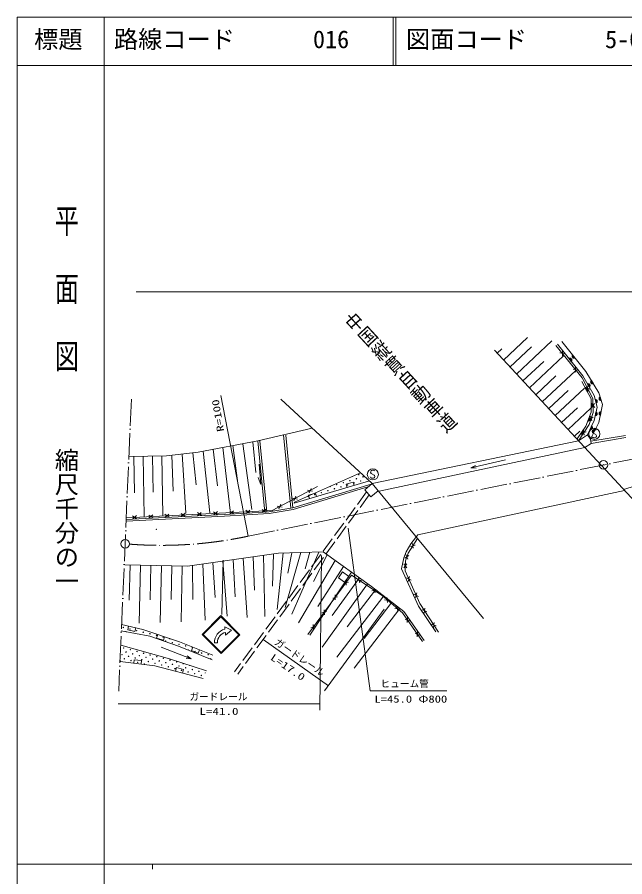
# Model space of a CAD drawing. Units: millimetres, scale not verified. Extents: x 27877 to 667877, y 22695 to 382695.
# Drawn here: x 27877 to 153484, y 205104 to 382695 of the extents above; entities that cross this region are included whole.
import ezdxf
from ezdxf.enums import TextEntityAlignment as Align

# ---------------------------------------------------------------- set-up
doc = ezdxf.new("R2010")
doc.units = ezdxf.units.MM
doc.header["$LTSCALE"] = 1000
doc.linetypes.add('USER3', pattern=[7.000001, 5.508197, -0.688525, 0.114754, -0.688525])
doc.linetypes.add('USER4', pattern=[4, 3.2, -0.8])
doc.layers.add('S-SUV', color=7, linetype='Continuous', lineweight=13)
doc.styles.add('@ＭＳ ゴシック', font='')
doc.styles.add('ＭＳ ゴシック', font='')
doc.styles.get('@ＭＳ ゴシック').set_extended_font_data('@MS Gothic')
doc.styles.get('ＭＳ ゴシック').set_extended_font_data('MS Gothic')

# ---------------------------------------------------------------- blocks, each defined once
blk = doc.blocks.new('BUHIN98')
at = {"color": 7, "linetype": 'Continuous', "lineweight": 13}
for p, q in [((484, 173), (-484, -173)), ((-272, 436), (272, -436))]:
    blk.add_line(p, q, dxfattribs=at)
blk = doc.blocks.new('BUHIN99')
at = {"color": 7, "linetype": 'Continuous', "lineweight": 13}
for p, q in [((-430, 281), (430, -281)), ((366, 360), (-366, -360))]:
    blk.add_line(p, q, dxfattribs=at)
blk = doc.blocks.new('BUHIN100')
at = {"color": 7, "linetype": 'Continuous', "lineweight": 13}
for p, q in [((-509, 66), (509, -66)), ((173, 484), (-173, -484))]:
    blk.add_line(p, q, dxfattribs=at)
blk = doc.blocks.new('BUHIN101')
at = {"color": 7, "linetype": 'Continuous', "lineweight": 13}
for p, q in [((491, -150), (-491, 150)), ((42, 512), (-42, -512))]:
    blk.add_line(p, q, dxfattribs=at)
blk = doc.blocks.new('BUHIN102')
at = {"color": 7, "linetype": 'Continuous', "lineweight": 13}
for p, q in [((471, -205), (-471, 205)), ((99, 504), (-99, -504))]:
    blk.add_line(p, q, dxfattribs=at)
blk = doc.blocks.new('BUHIN103')
at = {"color": 7, "linetype": 'Continuous', "lineweight": 13}
for p, q in [((404, -317), (-404, 317)), ((223, 463), (-223, -463))]:
    blk.add_line(p, q, dxfattribs=at)
blk = doc.blocks.new('BUHIN104')
at = {"color": 7, "linetype": 'Continuous', "lineweight": 13}
for p, q in [((-392, 332), (392, -332)), ((-241, -454), (241, 454))]:
    blk.add_line(p, q, dxfattribs=at)
blk = doc.blocks.new('BUHIN105')
at = {"color": 7, "linetype": 'Continuous', "lineweight": 13}
for p, q in [((-338, 387), (338, -387)), ((-306, -413), (306, 413))]:
    blk.add_line(p, q, dxfattribs=at)
blk = doc.blocks.new('BUHIN109')
at = {"color": 7, "linetype": 'Continuous', "lineweight": 13}
for p, q in [((424, -289), (-424, 289)), ((192, 476), (-192, -476))]:
    blk.add_line(p, q, dxfattribs=at)
blk = doc.blocks.new('BUHIN114')
at = {"color": 7, "linetype": 'Continuous', "lineweight": 13}
blk.add_lwpolyline([(746, -74), (820, 672), (-672, 820), (-746, 74)], dxfattribs=at)
blk = doc.blocks.new('BUHIN10')
at = {"color": 7, "linetype": 'Continuous', "lineweight": 13}
for radius in [896, 27]:
    blk.add_circle((0, 0), radius, dxfattribs=at)
blk = doc.blocks.new('BUHIN170')
at = {"color": 7, "linetype": 'Continuous', "lineweight": 13}
blk.add_lwpolyline([(608, 554), (576, 642), (511, 711), (407, 778), (242, 845), (88, 864), (-61, 831), (-178, 742), (-233, 621), (-260, 539), (-260, 415), (-209, 326), (236, -244), (261, -366), (250, -517), (188, -640), (110, -726), (-4, -792), (-188, -773), (-434, -674), (-534, -615), (-616, -526), (-669, -412), (-694, -259)], dxfattribs=at)
blk.add_circle((0, 0), 1144, dxfattribs=at)

msp = doc.modelspace()

# ---------------------------------------------------------------- linework, layer by layer
at = {"layer": 'S-SUV'}
for p, q in [((27877, 382695), (27877, 22695)), ((667877, 382695), (27877, 382695)), ((45877, 382695), (45877, 372695)), ((105627, 382695), (105627, 372695)), ((106127, 382695), (106127, 372695)), ((27877, 372695), (667877, 372695)), ((45877, 372695), (45877, 22695)), ((52444, 325978), (218436, 325978)), ((128410, 311841), (133392, 316489)), ((129744, 310411), (134208, 314575)), ((131078, 308980), (138399, 315808)), ((139231, 314903), (144634, 308205)), ((139555, 315129), (144796, 308626)), ((145443, 309500), (140461, 315679)), ((126564, 313935), (162225, 275419)), ((127075, 313272), (128072, 314202)), ((133747, 306119), (140827, 312723)), ((142909, 312244), (142605, 312621)), ((142613, 312691), (142978, 312238)), ((143042, 312238), (142629, 312751)), ((142648, 312807), (143100, 312247)), ((143151, 312262), (142674, 312854)), ((132413, 307550), (136733, 311579)), ((141976, 312205), (142453, 311613)), ((142479, 311660), (142027, 312221)), ((142085, 312229), (142498, 311716)), ((142514, 311776), (142149, 312229)), ((142218, 312223), (142522, 311846)), ((142502, 311951), (142315, 312183)), ((142625, 312516), (142812, 312284)), ((136416, 303258), (143256, 309638)), ((148096, 305099), (145443, 309500)), ((135082, 304688), (139258, 308583)), ((144602, 307461), (146511, 303870)), ((144634, 308205), (146899, 303902)), ((144796, 308626), (147126, 304549)), ((146681, 306963), (146431, 307378)), ((146436, 307271), (146590, 307016)), ((146448, 307446), (146748, 306948)), ((146812, 306940), (146472, 307503)), ((146498, 307556), (146870, 306940)), ((146923, 306948), (146531, 307599)), ((137751, 301827), (141783, 305588)), ((139085, 300396), (145180, 306082)), ((146238, 305850), (145295, 306258)), ((145422, 306025), (145779, 305354)), ((145814, 305395), (145476, 306030)), ((145534, 306027), (145843, 305446)), ((145870, 305502), (145597, 306016)), ((145664, 305997), (145891, 305569)), ((145865, 306558), (145668, 305550)), ((145891, 305676), (145751, 305939)), ((145816, 306943), (146193, 306283)), ((146226, 306325), (145869, 306950)), ((145927, 306949), (146254, 306377)), ((146279, 306433), (145991, 306939)), ((146058, 306922), (146298, 306502)), ((146295, 306608), (146147, 306867)), ((75644, 275472), (69953, 304523)), ((82387, 303756), (101265, 286391)), ((146511, 303870), (146543, 301087)), ((146899, 303902), (146964, 301023)), ((147126, 304549), (147740, 302123)), ((147388, 303717), (147575, 302980)), ((147618, 303012), (147442, 303710)), ((147497, 303693), (147659, 303055)), ((148905, 302705), (148096, 305099)), ((148169, 303947), (148264, 303664)), ((148341, 303593), (148186, 304052)), ((148218, 304115), (148404, 303564)), ((148464, 303542), (148254, 304165)), ((148291, 304211), (148521, 303529)), ((148575, 303526), (148332, 304246)), ((140420, 298966), (143669, 301997)), ((141754, 297535), (146491, 301954)), ((146573, 302859), (146581, 302099)), ((147262, 302070), (146601, 302855)), ((147244, 302870), (146619, 302055)), ((146631, 302120), (146623, 302840)), ((146673, 302810), (146681, 302153)), ((146730, 302189), (146724, 302771)), ((146774, 302724), (146780, 302240)), ((146829, 302334), (146825, 302632)), ((147740, 302123), (147126, 299340)), ((147699, 303102), (147556, 303666)), ((147616, 303632), (147735, 303163)), ((147760, 303266), (147687, 303555)), ((148129, 298952), (148905, 302705)), ((146543, 301087), (145443, 298208)), ((146964, 301023), (146090, 298531)), ((146699, 299293), (146356, 300261)), ((147564, 301092), (147400, 300350)), ((147453, 300358), (147608, 301062)), ((147651, 301021), (147509, 300379)), ((147565, 300403), (147691, 300972)), ((147729, 300914), (147625, 300441)), ((147694, 300522), (147758, 300813)), ((148253, 301034), (148193, 300743)), ((148223, 300642), (148321, 301116)), ((148380, 301155), (148262, 300585)), ((148303, 300536), (148436, 301180)), ((148492, 301201), (148346, 300496)), ((148391, 300467), (148545, 301211)), ((146090, 298531), (143931, 295177)), ((147126, 299340), (145799, 296428)), ((146176, 299985), (145904, 299275)), ((145958, 299276), (146215, 299948)), ((146251, 299902), (146016, 299288)), ((146076, 299304), (146284, 299847)), ((146963, 300048), (146091, 299506)), ((146313, 299785), (146140, 299332)), ((146221, 299402), (146327, 299681)), ((146391, 295544), (148129, 298952)), ((77592, 295165), (88855, 297807)), ((143088, 296105), (144205, 297146)), ((145443, 298208), (143664, 295555)), ((144807, 297169), (144383, 296538)), ((144436, 296527), (144837, 297125)), ((144862, 297072), (144495, 296525)), ((145498, 297016), (144523, 296692)), ((144557, 296527), (144881, 297011)), ((144896, 296943), (144626, 296541)), ((144720, 296591), (144886, 296839)), ((145065, 296344), (144956, 297365)), ((146665, 298209), (146350, 297518)), ((146404, 297515), (146703, 298171)), ((146736, 298123), (146463, 297524)), ((146523, 297536), (146765, 298065)), ((146790, 298001), (146590, 297561)), ((146674, 297625), (146798, 297897)), ((147060, 297516), (146925, 297251)), ((146927, 297146), (147147, 297577)), ((147214, 297599), (146950, 297081)), ((146976, 297022), (147275, 297608)), ((147334, 297614), (147007, 296973)), ((147043, 296932), (147388, 297609)), ((65299, 292854), (77592, 295165)), ((76567, 294972), (77225, 288645)), ((77638, 295150), (79071, 280434)), ((78036, 295189), (79469, 280472)), ((82946, 296323), (84411, 281313)), ((83393, 296366), (84859, 281356)), ((101265, 286391), (143931, 295177)), ((145799, 296428), (143931, 295177)), ((146391, 295544), (145799, 296428)), ((146391, 295544), (146530, 294629)), ((146455, 295073), (153647, 296280)), ((153719, 295835), (146530, 294629)), ((66323, 293046), (67686, 280298)), ((68372, 293431), (69276, 285863)), ((70421, 293817), (71899, 280775)), ((72469, 294202), (73489, 286419)), ((74518, 294587), (76351, 281014)), ((102707, 284801), (145194, 293813)), ((145239, 293765), (146530, 294629)), ((51009, 291908), (58732, 292066)), ((51975, 291928), (52127, 284459)), ((53905, 291967), (54158, 279565)), ((55836, 292006), (55987, 284592)), ((57766, 292046), (58018, 279735)), ((58732, 292066), (65299, 292854)), ((59826, 292197), (60135, 284750)), ((62015, 292460), (62758, 280219)), ((64204, 292722), (64904, 286101)), ((128795, 291261), (121685, 289588)), ((77866, 290332), (78224, 286164)), ((153229, 285135), (169102, 290010)), ((85209, 282504), (98879, 288586)), ((78224, 286164), (77666, 287622)), ((84871, 281320), (101062, 286219)), ((100734, 286879), (85104, 282294)), ((99720, 285077), (101265, 286391)), ((101265, 286391), (124300, 258493)), ((80586, 280771), (89990, 285709)), ((100395, 285651), (84951, 280978)), ((99720, 285077), (100994, 283580)), ((100994, 283580), (102516, 284876)), ((110705, 275783), (153437, 284910)), ((85104, 282294), (85209, 282504)), ((50484, 279300), (80586, 280771)), ((79908, 280489), (84871, 281320)), ((84951, 280978), (79946, 280141)), ((50364, 278928), (70681, 279970)), ((70699, 279620), (50382, 278578)), ((70681, 279970), (79908, 280489)), ((79946, 280141), (70699, 279620)), ((96307, 277157), (100856, 243496)), ((109250, 273883), (110705, 275783)), ((108280, 272226), (109250, 273883)), ((108684, 271983), (110625, 274974)), ((109167, 273318), (110142, 273639)), ((109602, 273989), (109707, 272968)), ((63096, 269303), (81903, 271983)), ((80859, 271834), (80643, 265178)), ((82827, 272005), (81597, 260329)), ((81903, 271983), (91142, 272209)), ((86523, 272096), (83267, 260727)), ((84675, 272050), (83823, 267801)), ((90218, 272186), (84618, 259375)), ((88370, 272141), (87400, 268755)), ((91142, 272209), (101123, 265051)), ((107795, 271013), (108280, 272226)), ((108159, 270407), (108684, 271983)), ((68320, 270048), (68799, 262793)), ((70424, 270489), (70198, 259299)), ((70410, 270345), (71264, 258978)), ((72500, 270643), (72933, 262952)), ((74590, 270941), (75397, 258660)), ((76679, 271238), (76907, 264304)), ((78769, 271536), (79054, 258898)), ((93637, 270419), (86049, 257547)), ((91974, 271612), (89149, 266132)), ((90769, 271506), (90458, 239520)), ((107351, 268709), (107795, 271013)), ((107990, 270917), (108854, 271473)), ((108078, 268305), (108159, 270407)), ((108243, 271676), (108601, 270714)), ((50120, 269566), (63096, 269303)), ((51202, 269544), (51054, 262270)), ((53364, 269500), (53121, 257496)), ((55527, 269457), (55383, 262325)), ((57690, 269413), (57451, 257646)), ((59852, 269369), (59711, 262381)), ((62015, 269325), (61782, 257797)), ((64141, 269452), (64189, 262396)), ((66231, 269750), (66733, 258103)), ((95301, 269226), (90023, 260965)), ((110867, 261030), (107351, 268709)), ((107781, 268969), (108456, 269743)), ((107812, 269768), (108425, 268944)), ((111110, 261595), (108078, 268305)), ((87957, 255162), (97019, 267404)), ((96964, 268033), (88354, 255003)), ((98628, 266840), (92965, 259057)), ((95157, 268085), (94288, 266894)), ((94288, 266894), (95537, 265983)), ((96406, 267174), (95157, 268085)), ((95537, 265983), (96406, 267174)), ((97019, 267404), (103298, 263191)), ((100292, 265648), (90906, 252559)), ((101123, 265051), (107821, 259929)), ((103635, 263130), (93987, 250513)), ((101961, 264411), (96120, 256773)), ((103298, 263191), (107511, 259614)), ((105310, 261850), (99572, 254347)), ((114949, 255654), (111110, 261595)), ((103767, 260430), (91421, 243494)), ((106984, 260569), (97507, 248176)), ((107511, 259614), (111645, 253731)), ((107821, 259929), (112039, 253916)), ((114424, 255694), (110867, 261030)), ((66103, 255190), (69972, 259059)), ((69972, 258847), (66315, 255190)), ((69972, 259059), (73925, 255107)), ((73713, 255107), (69972, 258847)), ((55321, 254804), (49385, 255907)), ((49437, 257221), (53850, 256170)), ((53850, 256170), (61415, 253648)), ((70819, 256253), (70786, 256751)), ((70786, 256751), (72151, 256051)), ((72151, 256051), (70952, 255024)), ((61205, 252755), (55321, 254804)), ((70055, 251237), (66103, 255190)), ((66315, 255190), (70055, 251449)), ((73925, 255107), (70055, 251237)), ((70055, 251449), (73713, 255107)), ((70952, 255024), (70919, 255588)), ((78705, 254112), (92197, 244559)), ((49280, 252965), (59366, 250128)), ((57666, 252539), (63856, 250113)), ((68192, 249918), (61205, 252755)), ((61415, 253648), (68350, 250916)), ((68660, 253429), (69291, 253463)), ((56319, 248710), (49175, 249551)), ((66301, 246083), (56319, 248710)), ((59366, 250128), (66984, 247659)), ((116694, 243496), (100856, 243496)), ((48755, 240844), (90471, 240844)), ((27877, 207695), (566877, 207695)), ((55877, 207695), (55877, 206695))]:
    msp.add_line(p, q, dxfattribs=at)
at = {"layer": 'S-SUV', "linetype": 'USER3'}
for p, q in [((51482, 303781), (48869, 243467)), ((75643, 275477), (168171, 294020))]:
    msp.add_line(p, q, dxfattribs=at)
at = {"layer": 'S-SUV', "linetype": 'USER4'}
for p, q in [((100115, 284613), (72821, 247452)), ((100648, 283986), (73465, 246979))]:
    msp.add_line(p, q, dxfattribs=at)
at = {"layer": 'S-SUV'}
for points in [[(143203, 312278), (143111, 312245), (143022, 312232), (142904, 312238), (142812, 312276), (142729, 312330), (142651, 312427), (142616, 312519), (142598, 312618), (142617, 312734), (142648, 312820), (142701, 312901)], [(141924, 312189), (142016, 312222), (142106, 312235), (142223, 312230), (142316, 312191), (142398, 312137), (142476, 312040), (142512, 311948), (142529, 311850), (142510, 311734), (142479, 311647), (142426, 311566)], [(146976, 306957), (146881, 306937), (146790, 306936), (146675, 306957), (146588, 307008), (146514, 307073), (146450, 307179), (146427, 307275), (146423, 307375), (146458, 307488), (146500, 307569), (146563, 307642)], [(145369, 306019), (145465, 306034), (145555, 306030), (145670, 306002), (145753, 305947), (145824, 305878), (145882, 305769), (145900, 305672), (145899, 305571), (145858, 305461), (145811, 305382), (145744, 305312)], [(145762, 306935), (145858, 306953), (145949, 306952), (146064, 306928), (146149, 306875), (146222, 306808), (146283, 306701), (146304, 306604), (146306, 306504), (146268, 306393), (146224, 306312), (146159, 306240)], [(147335, 303724), (147432, 303715), (147519, 303690), (147623, 303636), (147691, 303563), (147743, 303479), (147774, 303359), (147768, 303260), (147743, 303163), (147677, 303066), (147613, 303000), (147531, 302948)], [(148629, 303523), (148531, 303524), (148443, 303543), (148334, 303589), (148261, 303657), (148202, 303736), (148163, 303854), (148161, 303952), (148178, 304051), (148237, 304153), (148295, 304223), (148373, 304281)], [(146522, 302879), (146615, 302848), (146693, 302803), (146782, 302726), (146831, 302638), (146862, 302545), (146864, 302421), (146835, 302326), (146788, 302238), (146701, 302159), (146623, 302110), (146532, 302079)], [(147519, 301122), (147602, 301071), (147668, 301009), (147738, 300914), (147765, 300818), (147774, 300720), (147748, 300599), (147698, 300513), (147632, 300438), (147530, 300380), (147443, 300350), (147347, 300341)], [(148436, 300437), (148352, 300487), (148285, 300548), (148215, 300642), (148186, 300738), (148175, 300836), (148200, 300957), (148249, 301043), (148314, 301120), (148416, 301178), (148502, 301210), (148598, 301220)], [(146136, 300021), (146210, 299959), (146267, 299888), (146321, 299784), (146335, 299684), (146329, 299586), (146285, 299470), (146223, 299393), (146147, 299328), (146037, 299286), (145947, 299269), (145850, 299274)], [(144776, 297214), (144835, 297136), (144874, 297054), (144904, 296940), (144894, 296840), (144867, 296746), (144798, 296643), (144721, 296581), (144632, 296535), (144515, 296519), (144424, 296523), (144331, 296549)], [(146628, 298248), (146699, 298181), (146751, 298107), (146798, 297999), (146805, 297899), (146794, 297802), (146742, 297689), (146676, 297616), (146596, 297555), (146484, 297521), (146393, 297510), (146297, 297520)], [(147078, 296892), (147011, 296962), (146962, 297038), (146919, 297148), (146916, 297248), (146932, 297345), (146989, 297456), (147058, 297526), (147141, 297583), (147255, 297612), (147346, 297620), (147442, 297604)]]:
    msp.add_lwpolyline(points, close=True, dxfattribs=at)
for points in [[(122724, 289537), (121685, 289588), (122593, 290094)], [(50914, 256869), (50740, 256139), (52200, 255792), (52373, 256521)], [(56921, 255146), (56684, 254435), (58107, 253960), (58344, 254672)], [(64185, 252557), (63910, 251859), (65305, 251310), (65580, 252007)], [(63030, 250746), (63856, 250113), (62821, 250213)], [(53492, 249043), (53580, 249787), (52090, 249963), (52002, 249218)], [(62035, 247206), (62226, 247931), (60776, 248313), (60585, 247588)]]:
    msp.add_lwpolyline(points, dxfattribs=at)
for centre, radius in [((98489, 288215), 49.8), ((99366, 287736), 49.8), ((93938, 286143), 49.8), ((95295, 286542), 49.8), ((96173, 286062), 49.8), ((96652, 286940), 49.8), ((97530, 286460), 49.8), ((98009, 287338), 49.8), ((98887, 286858), 49.8), ((100244, 287256), 49.8), ((90744, 284470), 49.8), ((92101, 284868), 49.8), ((93458, 285266), 49.8), ((94815, 285664), 49.8), ((88030, 283674), 49.8), ((89387, 284072), 49.8), ((56623, 276899), 31.2), ((56623, 276899), 25), ((56623, 276899), 18.7), ((56623, 276899), 12.5), ((56623, 276899), 6.2), ((49808, 256618), 49.8), ((51184, 256291), 49.8), ((52559, 255963), 49.8), ((53935, 255636), 49.8), ((55311, 255308), 49.8), ((56687, 254980), 49.8), ((58063, 254653), 49.8), ((49893, 252381), 49.8), ((58587, 253801), 49.8), ((59962, 253474), 49.8), ((61338, 253146), 49.8), ((62714, 252819), 49.8), ((64090, 252491), 49.8), ((49533, 251013), 49.8), ((50397, 251517), 49.8), ((50900, 250653), 49.8), ((51260, 252021), 49.8), ((51764, 251157), 49.8), ((52628, 251661), 49.8), ((53132, 250797), 49.8), ((53996, 251301), 49.8), ((54499, 250437), 49.8), ((55363, 250941), 49.8), ((56731, 250581), 49.8), ((64614, 251639), 49.8), ((65989, 251312), 49.8), ((67365, 250984), 49.8), ((50037, 250149), 49.8), ((51404, 249789), 49.8), ((52268, 250293), 49.8), ((52772, 249429), 49.8), ((53636, 249933), 49.8), ((54140, 249069), 49.8), ((55003, 249573), 49.8), ((55867, 250077), 49.8), ((56371, 249213), 49.8), ((57235, 249717), 49.8), ((57739, 248854), 49.8), ((58099, 250221), 49.8), ((58602, 249357), 49.8), ((59466, 249861), 49.8), ((59970, 248997), 49.8), ((60834, 249501), 49.8), ((61338, 248638), 49.8), ((62201, 249141), 49.8), ((67889, 250133), 49.8), ((59106, 248494), 49.8), ((60474, 248134), 49.8), ((61842, 247774), 49.8), ((62705, 248278), 49.8), ((63209, 247414), 49.8), ((64073, 247918), 49.8), ((64577, 247054), 49.8), ((65441, 247558), 49.8), ((65945, 246694), 49.8)]:
    msp.add_circle(centre, radius, dxfattribs=at)
for centre, radius, start, end in [((97131, 287817), 49.8, 213.34975, 14.61565), ((92581, 285745), 49.8, 159.03064, 68.93476), ((50332, 255767), 49.8, 304.92962, 214.01459), ((71446, 253536), 2788, 102.99844, 182.19086), ((51708, 255439), 49.8, 35.46034, 123.48387), ((57211, 254129), 49.8, 359.75588, 141.84657), ((59438, 254325), 49.8, 181.90202, 321.22809), ((71379, 253550), 2090, 102.72791, 182.39496), ((63238, 251967), 49.8, 294.00874, 201.795), ((49173, 249645), 49.8, 273.7652, 82.70967), ((63569, 248782), 49.8, 179.19836, 324.88278), ((66808, 247198), 49.8, 93.43021, 219.71449)]:
    msp.add_arc(centre, radius, start, end, dxfattribs=at)
at = {"layer": 'S-SUV', "linetype": 'USER3'}
msp.add_arc((57638, 360009), 86429, 265.65131, 282.0239, dxfattribs=at)

# ---------------------------------------------------------------- block references
at = {"layer": 'S-SUV', "rotation": 22}
for name, p in [('BUHIN109', (140582, 313229)), ('BUHIN109', (143284, 309880)), ('BUHIN170', (147194, 296612)), ('BUHIN10', (149067, 290233)), ('BUHIN170', (101393, 288234)), ('BUHIN114', (96827, 285733)), ('BUHIN99', (88422, 284886)), ('BUHIN114', (89012, 283440)), ('BUHIN99', (85288, 283240)), ('BUHIN98', (65535, 280035)), ('BUHIN98', (68880, 280199)), ('BUHIN98', (72224, 280362)), ('BUHIN98', (75569, 280526)), ('BUHIN98', (78914, 280689)), ('BUHIN99', (82153, 281594)), ('BUHIN98', (52156, 279381)), ('BUHIN98', (55501, 279545)), ('BUHIN98', (58846, 279708)), ('BUHIN98', (62190, 279872)), ('BUHIN10', (50188, 273902)), ('BUHIN100', (95886, 265874)), ('BUHIN101', (98589, 266351)), ('BUHIN105', (108836, 266628)), ('BUHIN101', (101728, 264244)), ('BUHIN100', (93620, 262813)), ('BUHIN102', (104352, 262296)), ('BUHIN105', (110352, 263273)), ('BUHIN102', (106458, 260508)), ('BUHIN100', (91355, 259753)), ('BUHIN104', (112070, 260110)), ('BUHIN103', (108545, 258143)), ('BUHIN104', (113989, 257139)), ('BUHIN100', (89089, 256692)), ('BUHIN103', (110612, 255202))]:
    msp.add_blockref(name, p, dxfattribs=at)

# ---------------------------------------------------------------- texts
at = {"layer": 'S-SUV', "style": 'ＭＳ ゴシック'}
for s, height, p in [('標題', 3666, (31377, 375195)), ('路線コード', 3666, (47877, 375195)), ('図面コード', 3666, (108257, 375195)), ('016', 3666, (89019, 375195)), ('5-0', 3666, (149398, 375195)), ('ヒューム管', 1466, (102976, 243815)), ('ガードレール', 1466, (63494, 241137))]:
    msp.add_text(s, height=height, dxfattribs=at).set_placement(p, align=Align.BOTTOM_LEFT)
at = {"layer": 'S-SUV'}
for s, height, rotation, style, width, p in [('平  面  図', 3666, 270, '@ＭＳ ゴシック', 1.4, (35154, 344170)), ('中国縦貫自動車道', 2566, 312.6, '@ＭＳ ゴシック', 1.15, (94725, 319797)), ('R=100', 1466, 99.8, 'ＭＳ ゴシック', 1.35, (71094, 297277)), ('L=17.0', 1466, 325.7, 'ＭＳ ゴシック', 1.35, (79835, 249710))]:
    msp.add_text(s, height=height, rotation=rotation, dxfattribs=dict(at, style=style, width=width)).set_placement(p, align=Align.BOTTOM_LEFT)
for s, height, rotation, style, p in [('縮尺千分の一', 3666, 270, '@ＭＳ ゴシック', (35154, 293726)), ('ガードレール', 1466, 325.4, 'ＭＳ ゴシック', (80657, 252898))]:
    msp.add_text(s, height=height, rotation=rotation, dxfattribs=dict(at, style=style)).set_placement(p, align=Align.BOTTOM_LEFT)
at = {"layer": 'S-SUV', "style": 'ＭＳ ゴシック'}
for s, width, p in [('L=45.0 Φ800', 1.3, (101732, 240650)), ('L=41.0', 1.35, (65551, 238111))]:
    msp.add_text(s, height=1466, dxfattribs=dict(at, width=width)).set_placement(p, align=Align.BOTTOM_LEFT)

doc.saveas('drawing.dxf')
